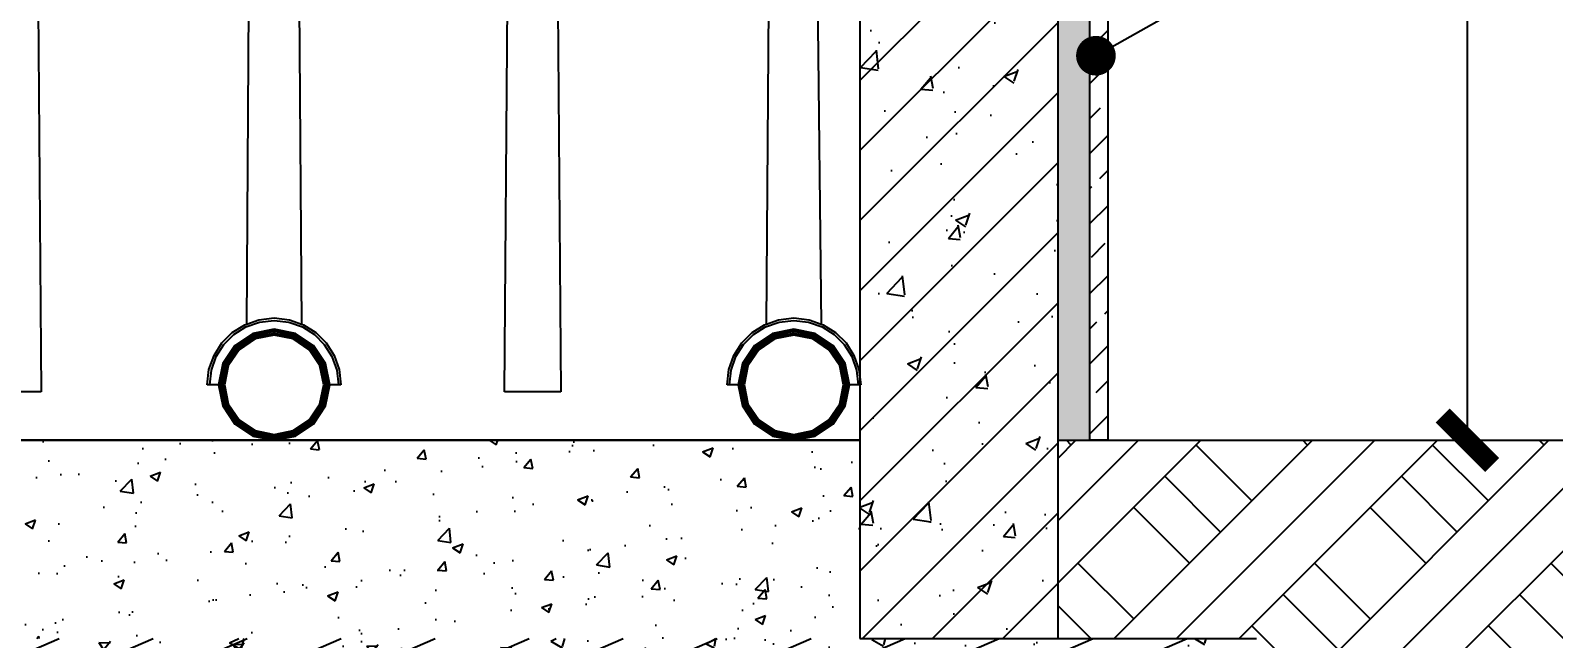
# Model space of a CAD drawing. Extents: x -4210259 to 293730, y -7499 to 868879.
# Drawn here: x -2172746 to -2171210, y 490067 to 490681 of the extents above; entities that cross this region are included whole.
import ezdxf

# ---------------------------------------------------------------- set-up
doc = ezdxf.new("R2010")
doc.units = 0
doc.header["$LTSCALE"] = 1000
doc.header["$MEASUREMENT"] = 0
doc.layers.get('Defpoints').update_dxf_attribs({"color": 210})
for name, color, linetype in [('00-Hatch', 8, 'Continuous'), ('A-AXIS-DP', 126, 'Continuous'), ('A-AXIS-SYMB', 3, 'Continuous'), ('A-CURTAIN', 134, 'Continuous'), ('A-HATCH-2', 251, 'Continuous'), ('A-SFCE', 30, 'Continuous'), ('AS-COLN', 6, 'Continuous'), ('PUB_HATCH', 8, 'Continuous')]:
    doc.layers.add(name, color=color, linetype=linetype)
doc.styles.add('_TCH_DIM_T3', font='SIMPLEX', dxfattribs={"width": 0.705882, "bigfont": 'GBCBIG'})
doc.dimstyles.new('_TCH_ARCH&&50', dxfattribs={"dimtxt": 148.75, "dimasz": 50, "dimexe": 50, "dimexo": 50, "dimgap": 63.125, "dimtad": 1, "dimdec": 0, "dimzin": 0, "dimdsep": 46, "dimtxsty": '_TCH_DIM_T3', "dimblk": 'ARCHTICK', "dimcen": 0.09, "dimclrt": 7, "dimazin": 2, "dimtfac": 1, "dimtdec": 0, "dimtix": 1, "dimtmove": 2, "dimatfit": 3, "dimfxl": 0, "dimtolj": 1, "dimtzin": 0, "dimarcsym": 0})

# ---------------------------------------------------------------- blocks, each defined once
blk = doc.blocks.new('A$C4A4B1E4B')
at = {"color": 250}
for p, q in [((-116.5, 1056.6), (-105.9, 133.6)), ((-895.6, 452.6), (-892.6, 65.3)), ((-685.3, 133.6), (-683, 454.6)), ((-632.2, 455.5), (-630, 133.6)), ((-425.3, 65.3), (-422.3, 457.4)), ((-371.5, 452.6), (-368.5, 65.3)), ((-161.1, 133.6), (-158.9, 454.6)), ((-673.1, 137.9), (-657.6, 139.7)), ((-657.6, 139.7), (-642.2, 137.9)), ((-149, 137.9), (-133.5, 139.7)), ((-133.5, 139.7), (-118.1, 137.9)), ((-710.2, 114.5), (-699.8, 124.9)), ((-708.3, 112.9), (-698.2, 123)), ((-699.8, 124.9), (-687.3, 132.9)), ((-698.2, 123), (-686.2, 130.7)), ((-679.1, 124.1), (-697.3, 111.9)), ((-679, 123.8), (-697, 111.7)), ((-678.6, 123), (-696.4, 111.1)), ((-687.3, 132.9), (-685.3, 133.6)), ((-686.2, 130.7), (-672.5, 135.5)), ((-685.3, 133.6), (-673.1, 137.9)), ((-657.6, 128.4), (-679.1, 124.1)), ((-679, 123.8), (-679.1, 124.1)), ((-657.6, 128.1), (-679, 123.8)), ((-678.6, 123), (-679, 123.8)), ((-657.6, 127.2), (-678.6, 123)), ((-678.1, 121.8), (-678.6, 123)), ((-657.6, 125.9), (-678.1, 121.8)), ((-657.6, 124.2), (-677.5, 120.3)), ((-672.5, 135.5), (-657.6, 137.3)), ((-657.6, 137.3), (-642.7, 135.5)), ((-636.2, 124.1), (-657.6, 128.4)), ((-657.6, 128.1), (-657.6, 128.4)), ((-636.3, 123.8), (-657.6, 128.1)), ((-657.6, 127.2), (-657.6, 128.1)), ((-636.6, 123), (-657.6, 127.2)), ((-657.6, 125.9), (-657.6, 127.2)), ((-637.1, 121.8), (-657.6, 125.9)), ((-657.6, 124.2), (-657.6, 125.9)), ((-637.8, 120.3), (-657.6, 124.2)), ((-657.6, 122.4), (-657.6, 124.2)), ((-642.7, 135.5), (-629.1, 130.7)), ((-642.2, 137.9), (-630, 133.6)), ((-637.1, 121.8), (-636.6, 123)), ((-636.6, 123), (-636.3, 123.8)), ((-618.8, 111.1), (-636.6, 123)), ((-636.3, 123.8), (-636.2, 124.1)), ((-618.2, 111.7), (-636.3, 123.8)), ((-618, 111.9), (-636.2, 124.1)), ((-630, 133.6), (-628, 132.9)), ((-629.1, 130.7), (-617, 123)), ((-628, 132.9), (-615.5, 124.9)), ((-617, 123), (-607, 112.9)), ((-615.5, 124.9), (-605, 114.5)), ((-186.1, 114.5), (-175.7, 124.9)), ((-184.2, 112.9), (-174.1, 123)), ((-175.7, 124.9), (-163.2, 132.9)), ((-174.1, 123), (-162.1, 130.7)), ((-155, 124.1), (-173.1, 111.9)), ((-154.9, 123.8), (-172.9, 111.7)), ((-154.5, 123), (-172.3, 111.1)), ((-163.2, 132.9), (-161.1, 133.6)), ((-162.1, 130.7), (-148.4, 135.5)), ((-161.1, 133.6), (-149, 137.9)), ((-133.5, 128.4), (-155, 124.1)), ((-154.9, 123.8), (-155, 124.1)), ((-133.5, 128.1), (-154.9, 123.8)), ((-154.5, 123), (-154.9, 123.8)), ((-133.5, 127.2), (-154.5, 123)), ((-154, 121.8), (-154.5, 123)), ((-133.5, 125.9), (-154, 121.8)), ((-133.5, 124.2), (-153.4, 120.3)), ((-148.4, 135.5), (-133.5, 137.3)), ((-133.5, 137.3), (-118.6, 135.5)), ((-112.1, 124.1), (-133.5, 128.4)), ((-133.5, 128.1), (-133.5, 128.4)), ((-112.2, 123.8), (-133.5, 128.1)), ((-133.5, 127.2), (-133.5, 128.1)), ((-112.5, 123), (-133.5, 127.2)), ((-133.5, 125.9), (-133.5, 127.2)), ((-113, 121.8), (-133.5, 125.9)), ((-133.5, 124.2), (-133.5, 125.9)), ((-113.7, 120.3), (-133.5, 124.2)), ((-133.5, 122.4), (-133.5, 124.2)), ((-118.6, 135.5), (-105, 130.7)), ((-118.1, 137.9), (-105.9, 133.6)), ((-113, 121.8), (-112.5, 123)), ((-112.5, 123), (-112.2, 123.8)), ((-94.7, 111.1), (-112.5, 123)), ((-112.2, 123.8), (-112.1, 124.1)), ((-94.1, 111.7), (-112.2, 123.8)), ((-93.9, 111.9), (-112.1, 124.1)), ((-105.9, 133.6), (-103.9, 132.9)), ((-105, 130.7), (-92.9, 123)), ((-103.9, 132.9), (-91.4, 124.9)), ((-92.9, 123), (-82.9, 112.9)), ((-91.4, 124.9), (-80.9, 114.5)), ((-718.2, 101.9), (-710.2, 114.5)), ((-716, 100.9), (-708.3, 112.9)), ((-697.3, 111.9), (-709.4, 93.8)), ((-697, 111.7), (-709.1, 93.6)), ((-696.4, 111.1), (-708.3, 93.3)), ((-695.5, 110.2), (-707.1, 92.8)), ((-694.3, 109), (-705.6, 92.2)), ((-693, 107.7), (-703.9, 91.5)), ((-697, 111.7), (-697.3, 111.9)), ((-696.4, 111.1), (-697, 111.7)), ((-695.5, 110.2), (-696.4, 111.1)), ((-678.1, 121.8), (-695.5, 110.2)), ((-694.3, 109), (-695.5, 110.2)), ((-677.5, 120.3), (-694.3, 109)), ((-693, 107.7), (-694.3, 109)), ((-676.8, 118.6), (-693, 107.7)), ((-677.5, 120.3), (-678.1, 121.8)), ((-676.8, 118.6), (-677.5, 120.3)), ((-657.6, 122.4), (-676.8, 118.6)), ((-638.5, 118.6), (-657.6, 122.4)), ((-638.5, 118.6), (-637.8, 120.3)), ((-622.2, 107.7), (-638.5, 118.6)), ((-637.8, 120.3), (-637.1, 121.8)), ((-620.9, 109), (-637.8, 120.3)), ((-619.7, 110.2), (-637.1, 121.8)), ((-622.2, 107.7), (-620.9, 109)), ((-611.4, 91.5), (-622.2, 107.7)), ((-620.9, 109), (-619.7, 110.2)), ((-609.7, 92.2), (-620.9, 109)), ((-619.7, 110.2), (-618.8, 111.1)), ((-608.1, 92.8), (-619.7, 110.2)), ((-618.8, 111.1), (-618.2, 111.7)), ((-606.9, 93.3), (-618.8, 111.1)), ((-618.2, 111.7), (-618, 111.9)), ((-606.1, 93.6), (-618.2, 111.7)), ((-605.9, 93.8), (-618, 111.9)), ((-607, 112.9), (-599.3, 100.9)), ((-605, 114.5), (-597.1, 101.9)), ((-194.1, 101.9), (-186.1, 114.5)), ((-191.9, 100.9), (-184.2, 112.9)), ((-173.1, 111.9), (-185.3, 93.8)), ((-172.9, 111.7), (-185, 93.6)), ((-172.3, 111.1), (-184.2, 93.3)), ((-171.4, 110.2), (-183, 92.8)), ((-170.2, 109), (-181.5, 92.2)), ((-168.9, 107.7), (-179.8, 91.5)), ((-172.9, 111.7), (-173.1, 111.9)), ((-172.3, 111.1), (-172.9, 111.7)), ((-171.4, 110.2), (-172.3, 111.1)), ((-154, 121.8), (-171.4, 110.2)), ((-170.2, 109), (-171.4, 110.2)), ((-153.4, 120.3), (-170.2, 109)), ((-168.9, 107.7), (-170.2, 109)), ((-152.7, 118.6), (-168.9, 107.7)), ((-153.4, 120.3), (-154, 121.8)), ((-152.7, 118.6), (-153.4, 120.3)), ((-133.5, 122.4), (-152.7, 118.6)), ((-114.4, 118.6), (-133.5, 122.4)), ((-114.4, 118.6), (-113.7, 120.3)), ((-98.1, 107.7), (-114.4, 118.6)), ((-113.7, 120.3), (-113, 121.8)), ((-96.8, 109), (-113.7, 120.3)), ((-95.6, 110.2), (-113, 121.8)), ((-98.1, 107.7), (-96.8, 109)), ((-87.3, 91.5), (-98.1, 107.7)), ((-96.8, 109), (-95.6, 110.2)), ((-85.6, 92.2), (-96.8, 109)), ((-95.6, 110.2), (-94.7, 111.1)), ((-84, 92.8), (-95.6, 110.2)), ((-94.7, 111.1), (-94.1, 111.7)), ((-82.8, 93.3), (-94.7, 111.1)), ((-94.1, 111.7), (-93.9, 111.9)), ((-82, 93.6), (-94.1, 111.7)), ((-81.7, 93.8), (-93.9, 111.9)), ((-82.9, 112.9), (-75.2, 100.9)), ((-80.9, 114.5), (-73, 101.9)), ((-723.3, 87.8), (-718.2, 101.9)), ((-720.9, 87.2), (-716, 100.9)), ((-709.4, 93.8), (-713.7, 72.3)), ((-709.1, 93.6), (-713.4, 72.3)), ((-708.3, 93.3), (-712.5, 72.3)), ((-707.1, 92.8), (-711.2, 72.3)), ((-705.6, 92.2), (-709.5, 72.3)), ((-709.1, 93.6), (-709.4, 93.8)), ((-708.3, 93.3), (-709.1, 93.6)), ((-707.1, 92.8), (-708.3, 93.3)), ((-705.6, 92.2), (-707.1, 92.8)), ((-703.9, 91.5), (-705.6, 92.2)), ((-611.4, 91.5), (-609.7, 92.2)), ((-609.7, 92.2), (-608.1, 92.8)), ((-605.7, 72.3), (-609.7, 92.2)), ((-608.1, 92.8), (-606.9, 93.3)), ((-604.1, 72.3), (-608.1, 92.8)), ((-606.9, 93.3), (-606.1, 93.6)), ((-602.7, 72.3), (-606.9, 93.3)), ((-606.1, 93.6), (-605.9, 93.8)), ((-601.9, 72.3), (-606.1, 93.6)), ((-601.6, 72.3), (-605.9, 93.8)), ((-599.3, 100.9), (-594.4, 87.2)), ((-597.1, 101.9), (-592, 87.8)), ((-199.1, 87.8), (-194.1, 101.9)), ((-196.8, 87.2), (-191.9, 100.9)), ((-185.3, 93.8), (-189.6, 72.3)), ((-185, 93.6), (-189.3, 72.3)), ((-184.2, 93.3), (-188.4, 72.3)), ((-183, 92.8), (-187.1, 72.3)), ((-181.5, 92.2), (-185.4, 72.3)), ((-185, 93.6), (-185.3, 93.8)), ((-184.2, 93.3), (-185, 93.6)), ((-183, 92.8), (-184.2, 93.3)), ((-181.5, 92.2), (-183, 92.8)), ((-179.8, 91.5), (-181.5, 92.2)), ((-87.3, 91.5), (-85.6, 92.2)), ((-85.6, 92.2), (-84, 92.8)), ((-81.6, 72.3), (-85.6, 92.2)), ((-84, 92.8), (-82.8, 93.3)), ((-79.9, 72.3), (-84, 92.8)), ((-82.8, 93.3), (-82, 93.6)), ((-78.6, 72.3), (-82.8, 93.3)), ((-82, 93.6), (-81.7, 93.8)), ((-77.8, 72.3), (-82, 93.6)), ((-77.5, 72.3), (-81.7, 93.8)), ((-75.2, 100.9), (-70.3, 87.2)), ((-73, 101.9), (-67.9, 87.8)), ((-725, 72.3), (-723.3, 87.8)), ((-722.6, 72.3), (-720.9, 87.2)), ((-703.9, 91.5), (-707.7, 72.3)), ((-607.6, 72.3), (-611.4, 91.5)), ((-594.4, 87.2), (-592.7, 72.3)), ((-592, 87.8), (-590.2, 72.3)), ((-200.9, 72.3), (-199.1, 87.8)), ((-198.5, 72.3), (-196.8, 87.2)), ((-179.8, 91.5), (-183.6, 72.3)), ((-83.5, 72.3), (-87.3, 91.5)), ((-70.3, 87.2), (-68.6, 72.3)), ((-67.9, 87.8), (-66.1, 72.3)), ((-892.6, 65.3), (-949.4, 65.3)), ((-722.6, 72.3), (-725, 72.3)), ((-713.7, 72.3), (-722.6, 72.3)), ((-713.7, 72.3), (-709.4, 50.9)), ((-713.7, 72.3), (-713.4, 72.3)), ((-713.4, 72.3), (-709.1, 51)), ((-713.4, 72.3), (-712.5, 72.3)), ((-712.5, 72.3), (-708.3, 51.3)), ((-712.5, 72.3), (-711.2, 72.3)), ((-711.2, 72.3), (-707.1, 51.8)), ((-711.2, 72.3), (-709.5, 72.3)), ((-709.5, 72.3), (-705.6, 52.5)), ((-709.5, 72.3), (-707.7, 72.3)), ((-707.7, 72.3), (-703.9, 53.2)), ((-611.4, 53.2), (-607.6, 72.3)), ((-609.7, 52.5), (-605.7, 72.3)), ((-608.1, 51.8), (-604.1, 72.3)), ((-607.6, 72.3), (-605.7, 72.3)), ((-606.9, 51.3), (-602.7, 72.3)), ((-606.1, 51), (-601.9, 72.3)), ((-605.9, 50.9), (-601.6, 72.3)), ((-605.7, 72.3), (-604.1, 72.3)), ((-604.1, 72.3), (-602.7, 72.3)), ((-602.7, 72.3), (-601.9, 72.3)), ((-601.9, 72.3), (-601.6, 72.3)), ((-592.7, 72.3), (-601.6, 72.3)), ((-590.2, 72.3), (-592.7, 72.3)), ((-368.5, 65.3), (-425.3, 65.3)), ((-198.5, 72.3), (-200.9, 72.3)), ((-189.6, 72.3), (-198.5, 72.3)), ((-189.6, 72.3), (-185.3, 50.9)), ((-189.6, 72.3), (-189.3, 72.3)), ((-189.3, 72.3), (-185, 51)), ((-189.3, 72.3), (-188.4, 72.3)), ((-188.4, 72.3), (-184.2, 51.3)), ((-188.4, 72.3), (-187.1, 72.3)), ((-187.1, 72.3), (-183, 51.8)), ((-187.1, 72.3), (-185.4, 72.3)), ((-185.4, 72.3), (-181.5, 52.5)), ((-185.4, 72.3), (-183.6, 72.3)), ((-183.6, 72.3), (-179.8, 53.2)), ((-87.3, 53.2), (-83.5, 72.3)), ((-85.6, 52.5), (-81.6, 72.3)), ((-84, 51.8), (-79.9, 72.3)), ((-83.5, 72.3), (-81.6, 72.3)), ((-82.8, 51.3), (-78.6, 72.3)), ((-82, 51), (-77.8, 72.3)), ((-81.7, 50.9), (-77.5, 72.3)), ((-81.6, 72.3), (-79.9, 72.3)), ((-79.9, 72.3), (-78.6, 72.3)), ((-78.6, 72.3), (-77.8, 72.3)), ((-77.8, 72.3), (-77.5, 72.3)), ((-68.6, 72.3), (-77.5, 72.3)), ((-66.1, 72.3), (-68.6, 72.3)), ((-709.1, 51), (-709.4, 50.9)), ((-709.4, 50.9), (-697.3, 32.7)), ((-708.3, 51.3), (-709.1, 51)), ((-709.1, 51), (-697, 32.9)), ((-707.1, 51.8), (-708.3, 51.3)), ((-708.3, 51.3), (-696.4, 33.5)), ((-705.6, 52.5), (-707.1, 51.8)), ((-707.1, 51.8), (-695.5, 34.4)), ((-703.9, 53.2), (-705.6, 52.5)), ((-705.6, 52.5), (-694.3, 35.6)), ((-703.9, 53.2), (-693, 36.9)), ((-622.2, 36.9), (-611.4, 53.2)), ((-620.9, 35.6), (-609.7, 52.5)), ((-619.7, 34.4), (-608.1, 51.8)), ((-618.8, 33.5), (-606.9, 51.3)), ((-618.2, 32.9), (-606.1, 51)), ((-618, 32.7), (-605.9, 50.9)), ((-611.4, 53.2), (-609.7, 52.5)), ((-609.7, 52.5), (-608.1, 51.8)), ((-608.1, 51.8), (-606.9, 51.3)), ((-606.9, 51.3), (-606.1, 51)), ((-606.1, 51), (-605.9, 50.9)), ((-185, 51), (-185.3, 50.9)), ((-185.3, 50.9), (-173.1, 32.7)), ((-184.2, 51.3), (-185, 51)), ((-185, 51), (-172.9, 32.9)), ((-183, 51.8), (-184.2, 51.3)), ((-184.2, 51.3), (-172.3, 33.5)), ((-181.5, 52.5), (-183, 51.8)), ((-183, 51.8), (-171.4, 34.4)), ((-179.8, 53.2), (-181.5, 52.5)), ((-181.5, 52.5), (-170.2, 35.6)), ((-179.8, 53.2), (-168.9, 36.9)), ((-98.1, 36.9), (-87.3, 53.2)), ((-96.8, 35.6), (-85.6, 52.5)), ((-95.6, 34.4), (-84, 51.8)), ((-94.7, 33.5), (-82.8, 51.3)), ((-94.1, 32.9), (-82, 51)), ((-93.9, 32.7), (-81.7, 50.9)), ((-87.3, 53.2), (-85.6, 52.5)), ((-85.6, 52.5), (-84, 51.8)), ((-84, 51.8), (-82.8, 51.3)), ((-82.8, 51.3), (-82, 51)), ((-82, 51), (-81.7, 50.9)), ((-697, 32.9), (-697.3, 32.7)), ((-697.3, 32.7), (-679.1, 20.5)), ((-696.4, 33.5), (-697, 32.9)), ((-697, 32.9), (-679, 20.8)), ((-695.5, 34.4), (-696.4, 33.5)), ((-696.4, 33.5), (-678.6, 21.6)), ((-694.3, 35.6), (-695.5, 34.4)), ((-695.5, 34.4), (-678.1, 22.8)), ((-693, 36.9), (-694.3, 35.6)), ((-694.3, 35.6), (-677.5, 24.4)), ((-693, 36.9), (-676.8, 26.1)), ((-638.5, 26.1), (-622.2, 36.9)), ((-637.8, 24.4), (-620.9, 35.6)), ((-637.1, 22.8), (-619.7, 34.4)), ((-636.6, 21.6), (-618.8, 33.5)), ((-636.3, 20.8), (-618.2, 32.9)), ((-636.2, 20.5), (-618, 32.7)), ((-622.2, 36.9), (-620.9, 35.6)), ((-620.9, 35.6), (-619.7, 34.4)), ((-619.7, 34.4), (-618.8, 33.5)), ((-618.8, 33.5), (-618.2, 32.9)), ((-618.2, 32.9), (-618, 32.7)), ((-172.9, 32.9), (-173.1, 32.7)), ((-173.1, 32.7), (-155, 20.5)), ((-172.3, 33.5), (-172.9, 32.9)), ((-172.9, 32.9), (-154.9, 20.8)), ((-171.4, 34.4), (-172.3, 33.5)), ((-172.3, 33.5), (-154.5, 21.6)), ((-170.2, 35.6), (-171.4, 34.4)), ((-171.4, 34.4), (-154, 22.8)), ((-168.9, 36.9), (-170.2, 35.6)), ((-170.2, 35.6), (-153.4, 24.4)), ((-168.9, 36.9), (-152.7, 26.1)), ((-114.4, 26.1), (-98.1, 36.9)), ((-113.7, 24.4), (-96.8, 35.6)), ((-113, 22.8), (-95.6, 34.4)), ((-112.5, 21.6), (-94.7, 33.5)), ((-112.2, 20.8), (-94.1, 32.9)), ((-112.1, 20.5), (-93.9, 32.7)), ((-98.1, 36.9), (-96.8, 35.6)), ((-96.8, 35.6), (-95.6, 34.4)), ((-95.6, 34.4), (-94.7, 33.5)), ((-94.7, 33.5), (-94.1, 32.9)), ((-94.1, 32.9), (-93.9, 32.7)), ((-679, 20.8), (-679.1, 20.5)), ((-679.1, 20.5), (-657.6, 16.3)), ((-678.6, 21.6), (-679, 20.8)), ((-679, 20.8), (-657.6, 16.6)), ((-678.1, 22.8), (-678.6, 21.6)), ((-678.6, 21.6), (-657.6, 17.4)), ((-677.5, 24.4), (-678.1, 22.8)), ((-678.1, 22.8), (-657.6, 18.7)), ((-676.8, 26.1), (-677.5, 24.4)), ((-677.5, 24.4), (-657.6, 20.4)), ((-676.8, 26.1), (-657.6, 22.3)), ((-657.6, 22.3), (-638.5, 26.1)), ((-657.6, 20.4), (-637.8, 24.4)), ((-657.6, 18.7), (-637.1, 22.8)), ((-657.6, 22.3), (-657.6, 20.4)), ((-657.6, 17.4), (-636.6, 21.6)), ((-657.6, 16.6), (-636.3, 20.8)), ((-657.6, 16.3), (-636.2, 20.5)), ((-657.6, 20.4), (-657.6, 18.7)), ((-657.6, 18.7), (-657.6, 17.4)), ((-657.6, 17.4), (-657.6, 16.6)), ((-657.6, 16.6), (-657.6, 16.3)), ((-638.5, 26.1), (-637.8, 24.4)), ((-637.8, 24.4), (-637.1, 22.8)), ((-637.1, 22.8), (-636.6, 21.6)), ((-636.6, 21.6), (-636.3, 20.8)), ((-636.3, 20.8), (-636.2, 20.5)), ((-154.9, 20.8), (-155, 20.5)), ((-155, 20.5), (-133.5, 16.3)), ((-154.5, 21.6), (-154.9, 20.8)), ((-154.9, 20.8), (-133.5, 16.6)), ((-154, 22.8), (-154.5, 21.6)), ((-154.5, 21.6), (-133.5, 17.4)), ((-153.4, 24.4), (-154, 22.8)), ((-154, 22.8), (-133.5, 18.7)), ((-152.7, 26.1), (-153.4, 24.4)), ((-153.4, 24.4), (-133.5, 20.4)), ((-152.7, 26.1), (-133.5, 22.3)), ((-133.5, 22.3), (-114.4, 26.1)), ((-133.5, 20.4), (-113.7, 24.4)), ((-133.5, 18.7), (-113, 22.8)), ((-133.5, 22.3), (-133.5, 20.4)), ((-133.5, 17.4), (-112.5, 21.6)), ((-133.5, 16.6), (-112.2, 20.8)), ((-133.5, 16.3), (-112.1, 20.5)), ((-133.5, 20.4), (-133.5, 18.7)), ((-133.5, 18.7), (-133.5, 17.4)), ((-133.5, 17.4), (-133.5, 16.6)), ((-133.5, 16.6), (-133.5, 16.3)), ((-114.4, 26.1), (-113.7, 24.4)), ((-113.7, 24.4), (-113, 22.8)), ((-113, 22.8), (-112.5, 21.6)), ((-112.5, 21.6), (-112.2, 20.8)), ((-112.2, 20.8), (-112.1, 20.5))]:
    blk.add_line(p, q, dxfattribs=at)
blk = doc.blocks.new('_ArchTick')
at = {"color": 0, "linetype": 'ByBlock', "const_width": 0.4}
blk.add_lwpolyline([(-0.5, -0.5), (0.5, 0.5)], dxfattribs=at)
blk = doc.blocks.new('*D121')
at = {"layer": 'A-AXIS-DP', "color": 0, "lineweight": -2}
for p, q in [((-2171639.4, 492417.5), (-2171246.7, 492417.5)), ((-2171296.7, 490267.5), (-2171296.7, 492417.5)), ((-2171639.4, 490267.5), (-2171246.7, 490267.5))]:
    blk.add_line(p, q, dxfattribs=at)
at = {"layer": 'Defpoints', "color": 0}
for p in [(-2171689.4, 492417.5), (-2171296.7, 492417.5), (-2171689.4, 490267.5)]:
    blk.add_point(p, dxfattribs=at)
at = {"layer": 'A-AXIS-DP', "color": 0, "lineweight": -2, "xscale": 50, "yscale": 50, "zscale": 50}
for p, rotation in [((-2171296.7, 492417.5), 90), ((-2171296.7, 490267.5), 270)]:
    blk.add_blockref('_ArchTick', p, dxfattribs=dict(at, rotation=rotation))
at = {"layer": 'A-AXIS-DP', "color": 7, "insert": (-2171434.2, 491342.5), "char_height": 148.75, "attachment_point": 5, "rotation": 90, "style": '_TCH_DIM_T3'}
blk.add_mtext('\\A1;2150', dxfattribs=at)

msp = doc.modelspace()

# ---------------------------------------------------------------- hatches: boundary and pattern name
h = msp.add_hatch()
h.set_pattern_fill('混凝土', color=8, scale=15, angle=-21.6976, style=0, double=1)
h.set_pattern_definition([(50, (-2172335.07, 490136.435), (107.589, -9.413), [11.25, -123.75]), (355, (-2172335.07, 490136.44), (-20.813, 112.829), [9, -99]), (100.451, (-2172326.1, 490135.65), (86.7764, 103.416), [9.561, -105.171]), (46.184, (-2172335.07, 490166.44), (160.086, -24.828), [16.875, -185.625]), (96.636, (-2172321.73, 490164.37), (140.2, 146.118), [14.342, -157.757]), (351.184, (-2172335.07, 490166.44), (140.2, 146.118), [13.5, -148.5]), (21, (-2172320.07, 490158.935), (89.536, -60.393), [11.25, -123.75]), (326, (-2172320.07, 490158.94), (36.497, 108.7725), [9, -99]), (71.451, (-2172312.61, 490153.9), (126.0334, 48.3796), [9.561, -105.171]), (37.5, (-2172335.067, 490136.435), (1.824, 49.9341), [0, -97.8, 0, -100.5, 0, -99.375]), (7.5, (-2172335.067, 490136.435), (39.4604, 59.1618), [0, -57.3, 0, -95.55, 0, -37.875]), (327.5, (-2172368.517, 490136.435), (80.0734, -3.3832), [0, -37.5, 0, -117, 0, -155.25]), (317.5, (-2172383.52, 490136.435), (87.478, 15.0157), [0, -48.75, 0, -77.7, 0, -110.25])])
h.paths.add_polyline_path([(-2171909.3, 490267.5), (-2173706.7, 490267.5), (-2173706.7, 490067.5), (-2171909.3, 490067.5)])
at = {"layer": '00-Hatch'}
h = msp.add_hatch(dxfattribs=at)
h.set_pattern_fill('钢筋混凝土', color=256, scale=15, angle=-21.6976, style=0, double=1)
h.set_pattern_definition([(23.3024225, (-12556.7, -26670), (-14.8344125, 34.44111213), []), (28.3024225, (-12556.7, -26670), (96.4861615, -48.5223725), [11.25, -123.75]), (333.3024225, (-12556.7, -26670), (22.375575, 112.529306), [9, -99]), (78.7538225, (-12548.66, -26674.04), (118.8617856, 64.0068405), [9.5610285, -105.171317]), (24.4866225, (-12545.61, -26642.13), (139.564723, -82.253803), [16.875, -185.625]), (74.9380225, (-12533.98, -26648.98), (184.286825, 83.932212), [14.341543, -157.75695]), (329.4866225, (-12545.6, -26642.13), (184.286759, 83.932356), [13.5, -148.5]), (359.3024225, (-12534.44, -26654.64), (60.8645854, -89.2160426), [11.25, -123.75]), (304.3024225, (-12534.44, -26654.64), (74.125409, 87.572455), [9, -99]), (49.7538225, (-12529.37, -26662.07), (134.989992, -1.643693), [9.5610285, -105.171317]), (15.8024225, (-12556.7, -26670), (20.155748, 45.7218205), [0, -97.8, 0, -100.5, 0, -99.375]), (345.8024225, (-12556.7, -26670), (58.5371318, 40.3812239), [0, -57.3, 0, -95.55, 0, -37.875]), (305.8024225, (-12587.78, -26657.633), (73.14921794, -32.7472444), [0, -37.5, 0, -117, 0, -155.25]), (295.8024225, (-12601.72, -26652.09), (86.8313913, -18.389388), [0, -48.75, 0, -77.7, 0, -110.25])])
h.paths.add_polyline_path([(-2171509.3, 490067.5), (-2171909.3, 490067.5), (-2172909.3, 490067.5), (-2172909.6, 490067.5), (-2173706.7, 490064.4), (-2173706.7, 489814.4), (-2171509.3, 489817.5)])
at = {"layer": 'A-HATCH-2'}
h = msp.add_hatch(dxfattribs=at)
h.set_pattern_fill('天然石材', color=256, scale=10)
h.set_pattern_definition([(45, (-12556.7, -26652.05), (-35.3553532, 35.3553532), []), (45, (-12539.31, -26670), (-35.3553532, 35.3553532), [19.73685, -11.2782])])
h.paths.add_polyline_path([(-2173706.7, 492467.5), (-2173706.7, 492449.5), (-2171677.3, 492449.5), (-2171677.3, 490267.5), (-2171659.3, 490267.5), (-2171659.3, 492467.5)])
h = msp.add_hatch(dxfattribs=at)
h.set_pattern_fill('AR-SAND', color=256, scale=5, style=0)
h.set_pattern_definition([(37.5, (-12556.699, -26670), (-0.400007824, 12.235330933), [0, -9.652, 0, -10.795, 0, -10.31875]), (7.5, (-12556.7, -26670), (11.23808208, 17.92062751), [0, -5.207, 0, -8.6995, 0, -3.33375]), (327.5, (-12564.51, -26670), (19.774809256, 0.035929617), [0, -3.175, 0, -11.43, 0, -14.9225]), (317.5, (-12564.51, -26670), (19.08891131, 5.57323308), [0, -1.5875, 0, -7.493, 0, -8.5725])])
h.paths.add_polyline_path([(-2173706.7, 492449.5), (-2173706.7, 492417.6), (-2171909.3, 492417.6), (-2171709.3, 492417.6), (-2171709.3, 490267.5), (-2171677.3, 490267.5), (-2171677.3, 492449.5)])
h = msp.add_hatch(dxfattribs=at)
h.set_pattern_fill('夯实土壤', color=256, scale=30)
h.set_pattern_definition([(45, (-2989413.99, 663963.49), (-119.218203, 119.218203), []), (45, (-2989350.99, 663963.49), (-119.218203, 119.218203), []), (45, (-2989287.99, 663963.49), (-119.218203, 119.218203), []), (135, (-2989413.99, 663963.49), (-119.218203, -119.218203), [79.5, -89.1]), (135, (-2989382.49, 663994.99), (-119.218203, -119.218203), [79.5, -89.1]), (135, (-2989350.99, 664026.49), (-119.218203, -119.218203), [79.5, -89.1])])
h.paths.add_polyline_path([(-2170276.7, 489907.9), (-2170276.7, 490267.5), (-2171709.3, 490267.5), (-2171709.3, 490067.5), (-2171509.3, 490067.5), (-2171509.3, 489907.9)])
at = {"layer": 'PUB_HATCH'}
h = msp.add_hatch(dxfattribs=at)
h.set_pattern_fill('钢筋混凝土', color=256, scale=20, style=0)
h.set_pattern_definition([(45, (0, 0), (-35.3553391, 35.3553391), []), (50, (0, 0), (143.4520365, -12.550427), [15, -165]), (355, (0, 0), (-27.750267, 150.438427), [12, -132]), (100.4514, (11.95, -1.05), (115.701876, 137.887908), [12.748038, -140.228422]), (46.1842, (0, 40), (213.44821, -33.103803), [22.5, -247.5]), (96.6356, (17.79, 37.24), (186.932541, 194.823574), [19.122058, -210.3426]), (351.1842, (0, 40), (186.93239, 194.82372), [18, -198]), (21, (20, 30), (119.3814104, -80.523778), [15, -165]), (326, (20, 30), (48.663066, 145.030009), [12, -132]), (71.4514, (29.95, 23.29), (168.044526, 64.506099), [12.748038, -140.228422]), (37.5, (0, 0), (2.4319711, 66.5787708), [0, -130.4, 0, -134, 0, -132.5]), (7.5, (0, 0), (52.6139075, 78.8823424), [0, -76.4, 0, -127.4, 0, -50.5]), (327.5, (-44.6, 0), (106.7644872, -4.5109743), [0, -50, 0, -156, 0, -207]), (317.5, (-64.6, 0), (116.637234, 20.0209965), [0, -65, 0, -103.6, 0, -147])])
h.paths.add_polyline_path([(-2171709.3, 490067.5), (-2171709.3, 492417.6), (-2171909.3, 492417.6), (-2171909.3, 490067.5)])

# ---------------------------------------------------------------- linework, layer by layer
at = {"layer": 'A-AXIS-SYMB'}
msp.add_line((-2171671.3, 490655.5), (-2171166.7, 490940), dxfattribs=at)
at = {"layer": 'A-AXIS-SYMB', "const_width": 20}
msp.add_lwpolyline([(-2171680, 490650.6, 1), (-2171662.6, 490660.4, 1)], format="xyb", close=True, dxfattribs=at)
at = {"layer": 'A-CURTAIN'}
msp.add_lwpolyline([(-2173706.7, 492467.5), (-2171659.3, 492467.5), (-2171659.3, 490267.5), (-2171677.3, 490267.5), (-2171677.3, 492449.5), (-2173706.7, 492449.5)], dxfattribs=at)
at = {"layer": 'A-SFCE'}
for points in [[(-2179809.3, 490267.5), (-2171909.3, 490267.5)], [(-2171909.3, 490267.5), (-2173706.7, 490267.5)], [(-2171709.3, 490267.5), (-2169846.7, 490267.5)]]:
    msp.add_lwpolyline(points, dxfattribs=at)
at = {"layer": 'AS-COLN'}
for p, q in [((-2171709.3, 490067.5), (-2171709.3, 492417.6)), ((-2171909.3, 492317.6), (-2171909.3, 490067.5)), ((-2171909.3, 490067.5), (-2171509.3, 490067.5)), ((-2171909.3, 490067.5), (-2171709.3, 490067.5))]:
    msp.add_line(p, q, dxfattribs=at)

# ---------------------------------------------------------------- block references
msp.add_blockref('A$C4A4B1E4B', (-2171842.4, 490251.2))

# ---------------------------------------------------------------- dimensions: what is measured, and where the dimension line sits
at = {"layer": 'A-AXIS-DP'}
dim = msp.add_aligned_dim(p1=(-2171689.4, 490267.5), p2=(-2171689.4, 492417.5), distance=-392.7, dimstyle='_TCH_ARCH&&50', dxfattribs=at)
dim.commit()
dim.dimension.update_dxf_attribs({"geometry": '*D121', "text_midpoint": (-2171434.2, 491342.5)})

doc.saveas('drawing.dxf')
